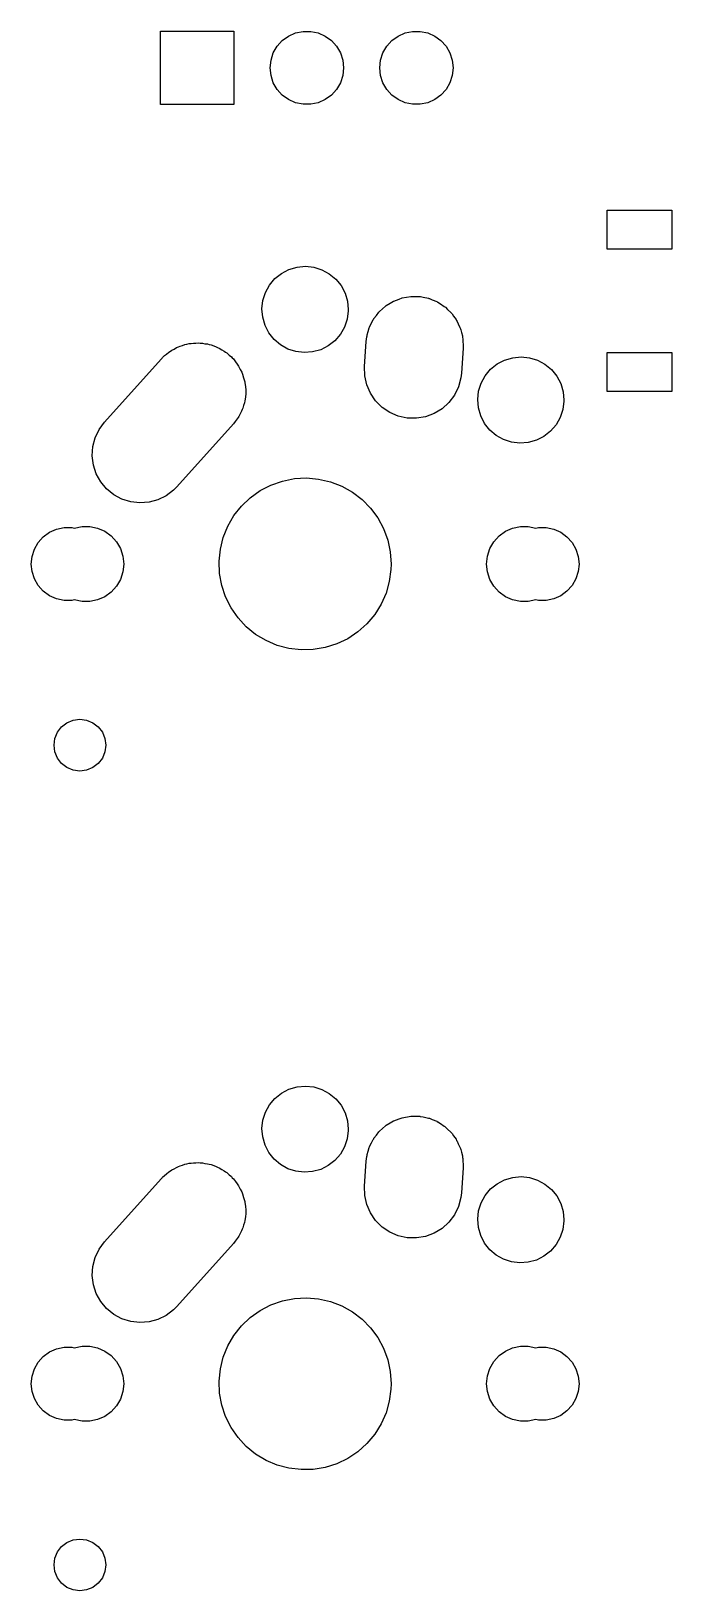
# Model space of a CAD drawing. Extents: x 124.3 to 210.2, y -114.7 to -26.3.
# Drawn here: x 172.15 to 187, y -64.3 to -28.15 of the extents above; entities that cross this region are included whole.
import ezdxf

# ---------------------------------------------------------------- set-up
doc = ezdxf.new("R2010")
doc.units = 0
doc.layers.add('BLACK', color=7, linetype='CONTINUOUS')

msp = doc.modelspace()

# ---------------------------------------------------------------- linework, layer by layer
at = {"layer": 'BLACK', "linetype": 'CONTINUOUS'}
for p, q in [((175.15, -29.85), (175.15, -28.15)), ((175.15, -28.15), (176.85, -28.15)), ((176.85, -28.15), (176.85, -29.85)), ((178.115, -28.2639), (178.277, -28.1916)), ((178.277, -28.1916), (178.451, -28.1547)), ((178.451, -28.1547), (178.629, -28.1547)), ((178.629, -28.1547), (178.803, -28.1916)), ((178.803, -28.1916), (178.965, -28.2639)), ((180.655, -28.2639), (180.817, -28.1916)), ((180.817, -28.1916), (180.991, -28.1547)), ((180.991, -28.1547), (181.169, -28.1547)), ((181.169, -28.1547), (181.343, -28.1916)), ((181.343, -28.1916), (181.505, -28.2639)), ((177.763, -28.6543), (177.852, -28.5004)), ((177.852, -28.5004), (177.971, -28.3683)), ((177.971, -28.3683), (178.115, -28.2639)), ((178.965, -28.2639), (179.109, -28.3683)), ((179.109, -28.3683), (179.228, -28.5004)), ((179.228, -28.5004), (179.317, -28.6543)), ((180.303, -28.6543), (180.392, -28.5004)), ((180.392, -28.5004), (180.511, -28.3683)), ((180.511, -28.3683), (180.655, -28.2639)), ((181.505, -28.2639), (181.649, -28.3683)), ((181.649, -28.3683), (181.768, -28.5004)), ((181.768, -28.5004), (181.857, -28.6543)), ((177.69, -29), (177.709, -28.8233)), ((177.709, -28.8233), (177.763, -28.6543)), ((179.317, -28.6543), (179.371, -28.8233)), ((179.371, -28.8233), (179.39, -29)), ((180.23, -29), (180.249, -28.8233)), ((180.249, -28.8233), (180.303, -28.6543)), ((181.857, -28.6543), (181.911, -28.8233)), ((181.911, -28.8233), (181.93, -29)), ((177.709, -29.1767), (177.69, -29)), ((177.763, -29.3457), (177.709, -29.1767)), ((179.371, -29.1767), (179.317, -29.3457)), ((179.39, -29), (179.371, -29.1767)), ((180.249, -29.1767), (180.23, -29)), ((180.303, -29.3457), (180.249, -29.1767)), ((181.911, -29.1767), (181.857, -29.3457)), ((181.93, -29), (181.911, -29.1767)), ((177.852, -29.4996), (177.763, -29.3457)), ((177.971, -29.6317), (177.852, -29.4996)), ((178.115, -29.7361), (177.971, -29.6317)), ((179.109, -29.6317), (178.965, -29.7361)), ((179.228, -29.4996), (179.109, -29.6317)), ((179.317, -29.3457), (179.228, -29.4996)), ((180.392, -29.4996), (180.303, -29.3457)), ((180.511, -29.6317), (180.392, -29.4996)), ((180.655, -29.7361), (180.511, -29.6317)), ((181.649, -29.6317), (181.505, -29.7361)), ((181.768, -29.4996), (181.649, -29.6317)), ((181.857, -29.3457), (181.768, -29.4996)), ((176.85, -29.85), (175.15, -29.85)), ((178.277, -29.8084), (178.115, -29.7361)), ((178.451, -29.8453), (178.277, -29.8084)), ((178.629, -29.8453), (178.451, -29.8453)), ((178.803, -29.8084), (178.629, -29.8453)), ((178.965, -29.7361), (178.803, -29.8084)), ((180.817, -29.8084), (180.655, -29.7361)), ((180.991, -29.8453), (180.817, -29.8084)), ((181.169, -29.8453), (180.991, -29.8453)), ((181.343, -29.8084), (181.169, -29.8453)), ((181.505, -29.7361), (181.343, -29.8084)), ((185.5, -33.2), (185.5, -32.3)), ((185.5, -32.3), (187, -32.3)), ((187, -32.3), (187, -33.2)), ((187, -33.2), (185.5, -33.2)), ((178.125, -33.6728), (178.313, -33.6177)), ((178.313, -33.6177), (178.507, -33.6)), ((178.507, -33.6), (178.701, -33.6204)), ((177.675, -34.035), (177.8, -33.8855)), ((177.8, -33.8855), (177.952, -33.7632)), ((177.952, -33.7632), (178.125, -33.6728)), ((178.701, -33.6204), (178.888, -33.6781)), ((178.888, -33.6781), (179.059, -33.771)), ((179.059, -33.771), (179.21, -33.8954)), ((179.21, -33.8954), (179.333, -34.0466)), ((177.522, -34.3921), (177.581, -34.2061)), ((177.581, -34.2061), (177.675, -34.035)), ((179.333, -34.0466), (179.425, -34.2189)), ((179.425, -34.2189), (179.481, -34.4058)), ((180.681, -34.3584), (180.746, -34.3338)), ((180.746, -34.3338), (180.748, -34.3335)), ((180.748, -34.3335), (180.749, -34.3333)), ((180.749, -34.3333), (180.952, -34.2985)), ((180.952, -34.2985), (180.954, -34.2985)), ((180.954, -34.2985), (180.957, -34.298)), ((180.957, -34.298), (181.02, -34.2994)), ((181.02, -34.2994), (181.158, -34.3012)), ((181.158, -34.3012), (181.164, -34.3025)), ((181.164, -34.3025), (181.171, -34.3027)), ((181.171, -34.3027), (181.24, -34.3176)), ((181.24, -34.3176), (181.36, -34.3413)), ((181.36, -34.3413), (181.37, -34.3456)), ((177.5, -34.586), (177.522, -34.3921)), ((177.516, -34.7805), (177.5, -34.586)), ((179.5, -34.6279), (179.475, -34.8215)), ((179.481, -34.4058), (179.5, -34.6)), ((179.5, -34.6), (179.5, -34.6279)), ((180.151, -34.7385), (180.206, -34.6643)), ((180.206, -34.6643), (180.217, -34.6543)), ((180.217, -34.6543), (180.224, -34.6456)), ((180.224, -34.6456), (180.295, -34.5836)), ((180.295, -34.5836), (180.364, -34.5203)), ((180.364, -34.5203), (180.373, -34.5148)), ((180.373, -34.5148), (180.379, -34.5099)), ((180.379, -34.5099), (180.468, -34.4566)), ((180.468, -34.4566), (180.546, -34.4088)), ((180.546, -34.4088), (180.552, -34.4066)), ((180.552, -34.4066), (180.556, -34.4046)), ((180.556, -34.4046), (180.681, -34.3584)), ((181.37, -34.3456), (181.38, -34.3476)), ((181.38, -34.3476), (181.446, -34.3758)), ((181.446, -34.3758), (181.551, -34.4176)), ((181.551, -34.4176), (181.564, -34.4262)), ((181.564, -34.4262), (181.576, -34.4313)), ((181.576, -34.4313), (181.635, -34.4707)), ((181.635, -34.4707), (181.725, -34.5275)), ((181.725, -34.5275), (181.74, -34.5415)), ((181.74, -34.5415), (181.754, -34.5506)), ((181.754, -34.5506), (181.802, -34.5989)), ((181.802, -34.5989), (181.876, -34.6672)), ((181.876, -34.6672), (181.891, -34.6875)), ((181.891, -34.6875), (181.905, -34.7014)), ((181.905, -34.7014), (181.942, -34.7559)), ((177.57, -34.9681), (177.516, -34.7805)), ((177.659, -35.1417), (177.57, -34.9681)), ((179.414, -35.0067), (179.317, -35.1764)), ((179.475, -34.8215), (179.414, -35.0067)), ((179.963, -35.1113), (179.985, -35.0278)), ((179.985, -35.0278), (179.995, -35.007)), ((179.995, -35.007), (180.001, -34.9895)), ((180.001, -34.9895), (180.039, -34.9164)), ((180.039, -34.9164), (180.078, -34.8355)), ((180.078, -34.8355), (180.09, -34.8202)), ((180.09, -34.8202), (180.096, -34.8073)), ((180.096, -34.8073), (180.151, -34.7385)), ((181.942, -34.7559), (181.999, -34.8322)), ((181.999, -34.8322), (182.012, -34.8589)), ((182.012, -34.8589), (182.025, -34.878)), ((182.025, -34.878), (182.051, -34.9362)), ((182.051, -34.9362), (182.09, -35.0168)), ((182.09, -35.0168), (182.1, -35.0499)), ((182.1, -35.0499), (182.11, -35.0742)), ((175.654, -35.4334), (175.709, -35.4133)), ((175.709, -35.4133), (175.761, -35.4044)), ((175.761, -35.4044), (175.809, -35.3914)), ((175.809, -35.3914), (175.859, -35.3876)), ((175.859, -35.3876), (175.912, -35.3785)), ((175.912, -35.3785), (175.969, -35.3792)), ((175.969, -35.3792), (176.022, -35.3752)), ((176.022, -35.3752), (176.068, -35.3805)), ((176.068, -35.3805), (176.118, -35.3812)), ((176.118, -35.3812), (176.178, -35.3931)), ((176.178, -35.3931), (176.234, -35.3996)), ((176.234, -35.3996), (176.275, -35.4124)), ((176.275, -35.4124), (176.32, -35.4213)), ((176.32, -35.4213), (176.381, -35.4457)), ((177.781, -35.2947), (177.659, -35.1417)), ((177.929, -35.4211), (177.781, -35.2947)), ((178.1, -35.5164), (177.929, -35.4211)), ((179.19, -35.3242), (179.036, -35.4443)), ((179.317, -35.1764), (179.19, -35.3242)), ((179.878, -35.9235), (179.917, -35.3435)), ((179.917, -35.3435), (179.93, -35.2343)), ((179.93, -35.2343), (179.937, -35.208)), ((179.937, -35.208), (179.94, -35.1861)), ((179.94, -35.1861), (179.963, -35.1113)), ((182.11, -35.0742), (182.123, -35.1335)), ((182.123, -35.1335), (182.146, -35.215)), ((182.146, -35.215), (182.15, -35.2537)), ((182.15, -35.2537), (182.156, -35.2829)), ((182.156, -35.2829), (182.158, -35.3408)), ((182.158, -35.3408), (182.165, -35.42)), ((182.165, -35.42), (182.163, -35.4789)), ((173.853, -37.2087), (175.163, -35.7487)), ((175.163, -35.7487), (175.178, -35.7332)), ((175.178, -35.7332), (175.184, -35.7256)), ((175.184, -35.7256), (175.195, -35.7155)), ((175.195, -35.7155), (175.24, -35.6706)), ((175.24, -35.6706), (175.289, -35.6338)), ((175.289, -35.6338), (175.339, -35.5899)), ((175.339, -35.5899), (175.377, -35.5671)), ((175.377, -35.5671), (175.411, -35.5418)), ((175.411, -35.5418), (175.462, -35.5165)), ((175.462, -35.5165), (175.516, -35.4846)), ((175.516, -35.4846), (175.561, -35.4678)), ((175.561, -35.4678), (175.602, -35.4476)), ((175.602, -35.4476), (175.654, -35.4334)), ((176.381, -35.4457), (176.438, -35.4637)), ((176.438, -35.4637), (176.472, -35.4822)), ((176.472, -35.4822), (176.511, -35.4976)), ((176.511, -35.4976), (176.57, -35.535)), ((176.57, -35.535), (176.626, -35.5651)), ((176.626, -35.5651), (176.653, -35.5875)), ((176.653, -35.5875), (176.685, -35.6075)), ((176.685, -35.6075), (176.74, -35.6582)), ((176.74, -35.6582), (176.791, -35.7003)), ((176.791, -35.7003), (176.812, -35.7246)), ((176.812, -35.7246), (176.836, -35.7472)), ((176.836, -35.7472), (176.884, -35.8109)), ((178.285, -35.5767), (178.1, -35.5164)), ((178.479, -35.5998), (178.285, -35.5767)), ((178.674, -35.5848), (178.479, -35.5998)), ((178.862, -35.5323), (178.674, -35.5848)), ((179.036, -35.4443), (178.862, -35.5323)), ((182.162, -35.4965), (182.122, -36.0765)), ((182.163, -35.4789), (182.162, -35.4905)), ((182.162, -35.4905), (182.162, -35.4965)), ((182.952, -35.8632), (183.125, -35.7728)), ((183.125, -35.7728), (183.313, -35.7177)), ((183.313, -35.7177), (183.507, -35.7)), ((183.507, -35.7), (183.701, -35.7204)), ((183.701, -35.7204), (183.888, -35.7781)), ((183.888, -35.7781), (184.059, -35.871)), ((185.5, -36.5), (185.5, -35.6)), ((185.5, -35.6), (187, -35.6)), ((187, -35.6), (187, -36.5)), ((176.884, -35.8109), (176.928, -35.8644)), ((176.928, -35.8644), (176.942, -35.8887)), ((176.942, -35.8887), (176.959, -35.9122)), ((176.959, -35.9122), (176.997, -35.9879)), ((176.997, -35.9879), (177.032, -36.0514)), ((177.032, -36.0514), (177.039, -36.0742)), ((177.039, -36.0742), (177.05, -36.0968)), ((177.05, -36.0968), (177.075, -36.1832)), ((179.883, -36.1371), (179.878, -35.9235)), ((179.929, -36.3458), (179.883, -36.1371)), ((182.122, -36.0765), (182.11, -36.1857)), ((182.581, -36.3061), (182.675, -36.135)), ((182.675, -36.135), (182.8, -35.9855)), ((182.8, -35.9855), (182.952, -35.8632)), ((184.059, -35.871), (184.21, -35.9954)), ((184.21, -35.9954), (184.333, -36.1466)), ((184.333, -36.1466), (184.425, -36.3189)), ((177.075, -36.1832), (177.098, -36.2546)), ((177.098, -36.2546), (177.1, -36.2746)), ((177.1, -36.2746), (177.106, -36.295)), ((177.106, -36.295), (177.115, -36.3903)), ((177.115, -36.3903), (177.124, -36.4666)), ((177.124, -36.4666), (177.123, -36.4829)), ((177.123, -36.4829), (177.125, -36.5)), ((177.125, -36.5), (177.123, -36.5589)), ((180.014, -36.542), (179.929, -36.3458)), ((182.054, -36.3921), (181.961, -36.5845)), ((182.11, -36.1857), (182.054, -36.3921)), ((182.5, -36.686), (182.522, -36.4921)), ((182.522, -36.4921), (182.581, -36.3061)), ((184.425, -36.3189), (184.481, -36.5058)), ((184.481, -36.5058), (184.5, -36.7)), ((187, -36.5), (185.5, -36.5)), ((177.072, -36.8271), (177.056, -36.8866)), ((177.094, -36.7626), (177.072, -36.8271)), ((177.1, -36.7194), (177.094, -36.7626)), ((177.111, -36.6799), (177.1, -36.7194)), ((177.114, -36.6219), (177.111, -36.6799)), ((177.123, -36.5589), (177.114, -36.6219)), ((180.134, -36.7186), (180.014, -36.542)), ((180.286, -36.8693), (180.134, -36.7186)), ((180.463, -36.9887), (180.286, -36.8693)), ((181.833, -36.7557), (181.675, -36.8996)), ((181.961, -36.5845), (181.833, -36.7557)), ((182.516, -36.8805), (182.5, -36.686)), ((184.5, -36.7279), (184.475, -36.9215)), ((184.5, -36.7), (184.5, -36.7279)), ((173.726, -37.3806), (173.853, -37.2087)), ((176.878, -37.1966), (176.837, -37.2513)), ((176.927, -37.1372), (176.878, -37.1966)), ((176.944, -37.1063), (176.927, -37.1372)), ((176.964, -37.0794), (176.944, -37.1063)), ((176.992, -37.0209), (176.964, -37.0794)), ((177.028, -36.9576), (176.992, -37.0209)), ((177.04, -36.9201), (177.028, -36.9576)), ((177.056, -36.8866), (177.04, -36.9201)), ((180.66, -37.0723), (180.463, -36.9887)), ((180.869, -37.1173), (180.66, -37.0723)), ((181.082, -37.122), (180.869, -37.1173)), ((181.293, -37.0862), (181.082, -37.122)), ((181.493, -37.0111), (181.293, -37.0862)), ((181.675, -36.8996), (181.493, -37.0111)), ((182.57, -37.0681), (182.516, -36.8805)), ((182.659, -37.2417), (182.57, -37.0681)), ((184.414, -37.1067), (184.317, -37.2764)), ((184.475, -36.9215), (184.414, -37.1067)), ((173.579, -37.7801), (173.634, -37.5734)), ((173.634, -37.5734), (173.726, -37.3806)), ((176.837, -37.2513), (175.527, -38.7113)), ((182.781, -37.3947), (182.659, -37.2417)), ((182.929, -37.5211), (182.781, -37.3947)), ((183.1, -37.6164), (182.929, -37.5211)), ((184.036, -37.5443), (183.862, -37.6323)), ((184.19, -37.4242), (184.036, -37.5443)), ((184.317, -37.2764), (184.19, -37.4242)), ((173.565, -37.9934), (173.579, -37.7801)), ((183.285, -37.6767), (183.1, -37.6164)), ((183.479, -37.6998), (183.285, -37.6767)), ((183.674, -37.6848), (183.479, -37.6998)), ((183.862, -37.6323), (183.674, -37.6848)), ((173.592, -38.2054), (173.565, -37.9934)), ((173.658, -38.4086), (173.592, -38.2054)), ((173.762, -38.5956), (173.658, -38.4086)), ((173.899, -38.7597), (173.762, -38.5956)), ((177.458, -38.7999), (177.708, -38.6701)), ((177.708, -38.6701), (177.974, -38.5768)), ((177.974, -38.5768), (178.25, -38.5218)), ((178.25, -38.5218), (178.531, -38.5063)), ((178.531, -38.5063), (178.812, -38.5306)), ((178.812, -38.5306), (179.086, -38.5942)), ((179.086, -38.5942), (179.349, -38.6959)), ((174.064, -38.8949), (173.899, -38.7597)), ((174.252, -38.9963), (174.064, -38.8949)), ((174.456, -39.0604), (174.252, -38.9963)), ((175.088, -39.0124), (174.881, -39.0686)), ((175.279, -38.9182), (175.088, -39.0124)), ((175.45, -38.7894), (175.279, -38.9182)), ((175.527, -38.7113), (175.45, -38.7894)), ((177.025, -39.1581), (177.229, -38.9637)), ((177.229, -38.9637), (177.458, -38.7999)), ((179.349, -38.6959), (179.595, -38.8335)), ((179.595, -38.8335), (179.819, -39.0044)), ((179.819, -39.0044), (180.016, -39.2051)), ((174.668, -39.0848), (174.456, -39.0604)), ((174.881, -39.0686), (174.668, -39.0848)), ((176.709, -39.6228), (176.851, -39.3793)), ((176.851, -39.3793), (177.025, -39.1581)), ((180.016, -39.2051), (180.184, -39.4316)), ((172.431, -39.8683), (172.575, -39.7639)), ((172.575, -39.7639), (172.737, -39.6916)), ((172.737, -39.6916), (172.911, -39.6547)), ((172.911, -39.6547), (173.089, -39.6547)), ((173.089, -39.6547), (173.15, -39.6677)), ((173.15, -39.6677), (173.329, -39.6298)), ((173.329, -39.6298), (173.511, -39.6298)), ((173.511, -39.6298), (173.69, -39.6678)), ((173.69, -39.6678), (173.857, -39.7422)), ((173.857, -39.7422), (174.005, -39.8497)), ((176.604, -39.8839), (176.709, -39.6228)), ((180.184, -39.4316), (180.317, -39.6795)), ((180.317, -39.6795), (180.415, -39.9437)), ((182.995, -39.8497), (183.142, -39.7422)), ((183.142, -39.7422), (183.31, -39.6678)), ((183.31, -39.6678), (183.489, -39.6298)), ((183.489, -39.6298), (183.671, -39.6298)), ((183.671, -39.6298), (183.85, -39.6677)), ((183.85, -39.6677), (183.911, -39.6547)), ((183.911, -39.6547), (184.089, -39.6547)), ((184.089, -39.6547), (184.263, -39.6916)), ((184.263, -39.6916), (184.425, -39.7639)), ((184.425, -39.7639), (184.569, -39.8683)), ((172.223, -40.1543), (172.312, -40.0004)), ((172.312, -40.0004), (172.431, -39.8683)), ((174.005, -39.8497), (174.128, -39.9857)), ((174.128, -39.9857), (174.219, -40.1441)), ((176.536, -40.1572), (176.604, -39.8839)), ((180.415, -39.9437), (180.474, -40.2191)), ((182.781, -40.1441), (182.872, -39.9857)), ((182.872, -39.9857), (182.995, -39.8497)), ((184.569, -39.8683), (184.688, -40.0004)), ((184.688, -40.0004), (184.777, -40.1543)), ((172.15, -40.5), (172.169, -40.3233)), ((172.169, -40.3233), (172.223, -40.1543)), ((174.219, -40.1441), (174.276, -40.3181)), ((174.276, -40.3181), (174.295, -40.5)), ((176.507, -40.4374), (176.536, -40.1572)), ((176.518, -40.7188), (176.507, -40.4374)), ((180.474, -40.2191), (180.494, -40.5)), ((182.705, -40.5), (182.724, -40.3181)), ((182.724, -40.3181), (182.781, -40.1441)), ((184.777, -40.1543), (184.831, -40.3233)), ((184.831, -40.3233), (184.85, -40.5)), ((172.169, -40.6767), (172.15, -40.5)), ((172.223, -40.8457), (172.169, -40.6767)), ((172.312, -40.9996), (172.223, -40.8457)), ((174.276, -40.6819), (174.219, -40.8559)), ((174.295, -40.5), (174.276, -40.6819)), ((176.569, -40.9959), (176.518, -40.7188)), ((180.49, -40.6252), (180.452, -40.9043)), ((180.494, -40.5), (180.49, -40.6252)), ((182.724, -40.6819), (182.705, -40.5)), ((182.781, -40.8559), (182.724, -40.6819)), ((184.777, -40.8457), (184.688, -40.9996)), ((184.831, -40.6767), (184.777, -40.8457)), ((184.85, -40.5), (184.831, -40.6767)), ((172.431, -41.1317), (172.312, -40.9996)), ((172.575, -41.2361), (172.431, -41.1317)), ((174.005, -41.1503), (173.857, -41.2578)), ((174.128, -41.0143), (174.005, -41.1503)), ((174.219, -40.8559), (174.128, -41.0143)), ((176.658, -41.263), (176.569, -40.9959)), ((180.376, -41.1754), (180.262, -41.433)), ((180.452, -40.9043), (180.376, -41.1754)), ((182.872, -41.0143), (182.781, -40.8559)), ((182.995, -41.1503), (182.872, -41.0143)), ((183.142, -41.2578), (182.995, -41.1503)), ((184.569, -41.1317), (184.425, -41.2361)), ((184.688, -40.9996), (184.569, -41.1317)), ((172.737, -41.3084), (172.575, -41.2361)), ((172.911, -41.3453), (172.737, -41.3084)), ((173.089, -41.3453), (172.911, -41.3453)), ((173.15, -41.3323), (173.089, -41.3453)), ((173.329, -41.3702), (173.15, -41.3323)), ((173.511, -41.3702), (173.329, -41.3702)), ((173.69, -41.3322), (173.511, -41.3702)), ((173.857, -41.2578), (173.69, -41.3322)), ((176.784, -41.515), (176.658, -41.263)), ((176.944, -41.7467), (176.784, -41.515)), ((180.262, -41.433), (180.113, -41.672)), ((183.31, -41.3322), (183.142, -41.2578)), ((183.489, -41.3702), (183.31, -41.3322)), ((183.671, -41.3702), (183.489, -41.3702)), ((183.85, -41.3323), (183.671, -41.3702)), ((183.911, -41.3453), (183.85, -41.3323)), ((184.089, -41.3453), (183.911, -41.3453)), ((184.263, -41.3084), (184.089, -41.3453)), ((184.425, -41.2361), (184.263, -41.3084)), ((177.135, -41.9535), (176.944, -41.7467)), ((179.932, -41.8876), (179.722, -42.0755)), ((180.113, -41.672), (179.932, -41.8876)), ((177.353, -42.1313), (177.135, -41.9535)), ((177.595, -42.2766), (177.353, -42.1313)), ((177.854, -42.3864), (177.595, -42.2766)), ((179.488, -42.232), (179.234, -42.3539)), ((179.722, -42.0755), (179.488, -42.232)), ((178.126, -42.4586), (177.854, -42.3864)), ((178.406, -42.4917), (178.126, -42.4586)), ((178.688, -42.4851), (178.406, -42.4917)), ((178.965, -42.4388), (178.688, -42.4851)), ((179.234, -42.3539), (178.965, -42.4388)), ((173.125, -44.1204), (173.28, -44.1)), ((173.28, -44.1), (173.435, -44.1204)), ((172.7, -44.5447), (172.76, -44.4)), ((172.76, -44.4), (172.856, -44.2757)), ((172.856, -44.2757), (172.98, -44.1804)), ((172.98, -44.1804), (173.125, -44.1204)), ((173.435, -44.1204), (173.58, -44.1804)), ((173.58, -44.1804), (173.704, -44.2757)), ((173.704, -44.2757), (173.8, -44.4)), ((173.8, -44.4), (173.86, -44.5447)), ((172.68, -44.7), (172.7, -44.5447)), ((172.7, -44.8553), (172.68, -44.7)), ((173.86, -44.5447), (173.88, -44.7)), ((173.88, -44.7), (173.86, -44.8553)), ((172.76, -45), (172.7, -44.8553)), ((172.856, -45.1243), (172.76, -45)), ((172.98, -45.2196), (172.856, -45.1243)), ((173.704, -45.1243), (173.58, -45.2196)), ((173.8, -45), (173.704, -45.1243)), ((173.86, -44.8553), (173.8, -45)), ((173.125, -45.2796), (172.98, -45.2196)), ((173.28, -45.3), (173.125, -45.2796)), ((173.435, -45.2796), (173.28, -45.3)), ((173.58, -45.2196), (173.435, -45.2796)), ((177.8, -52.8855), (177.952, -52.7632)), ((177.952, -52.7632), (178.125, -52.6728)), ((178.125, -52.6728), (178.313, -52.6177)), ((178.313, -52.6177), (178.507, -52.6)), ((178.507, -52.6), (178.701, -52.6204)), ((178.701, -52.6204), (178.888, -52.6781)), ((178.888, -52.6781), (179.059, -52.771)), ((179.059, -52.771), (179.21, -52.8954)), ((177.581, -53.2061), (177.675, -53.035)), ((177.675, -53.035), (177.8, -52.8855)), ((179.21, -52.8954), (179.333, -53.0466)), ((179.333, -53.0466), (179.425, -53.2189)), ((177.5, -53.586), (177.522, -53.3921)), ((177.522, -53.3921), (177.581, -53.2061)), ((179.425, -53.2189), (179.481, -53.4058)), ((179.481, -53.4058), (179.5, -53.6)), ((180.379, -53.5099), (180.468, -53.4566)), ((180.468, -53.4566), (180.546, -53.4088)), ((180.546, -53.4088), (180.552, -53.4066)), ((180.552, -53.4066), (180.556, -53.4046)), ((180.556, -53.4046), (180.681, -53.3584)), ((180.681, -53.3584), (180.746, -53.3338)), ((180.746, -53.3338), (180.748, -53.3335)), ((180.748, -53.3335), (180.749, -53.3333)), ((180.749, -53.3333), (180.952, -53.2985)), ((180.952, -53.2985), (180.954, -53.2985)), ((180.954, -53.2985), (180.957, -53.298)), ((180.957, -53.298), (181.02, -53.2994)), ((181.02, -53.2994), (181.158, -53.3012)), ((181.158, -53.3012), (181.164, -53.3025)), ((181.164, -53.3025), (181.171, -53.3027)), ((181.171, -53.3027), (181.24, -53.3176)), ((181.24, -53.3176), (181.36, -53.3413)), ((181.36, -53.3413), (181.37, -53.3456)), ((181.37, -53.3456), (181.38, -53.3476)), ((181.38, -53.3476), (181.446, -53.3758)), ((181.446, -53.3758), (181.551, -53.4176)), ((181.551, -53.4176), (181.564, -53.4262)), ((181.564, -53.4262), (181.576, -53.4313)), ((181.576, -53.4313), (181.635, -53.4707)), ((181.635, -53.4707), (181.725, -53.5275)), ((177.516, -53.7805), (177.5, -53.586)), ((177.57, -53.9681), (177.516, -53.7805)), ((179.475, -53.8215), (179.414, -54.0067)), ((179.5, -53.6279), (179.475, -53.8215)), ((179.5, -53.6), (179.5, -53.6279)), ((180.039, -53.9164), (180.078, -53.8355)), ((180.078, -53.8355), (180.09, -53.8202)), ((180.09, -53.8202), (180.096, -53.8073)), ((180.096, -53.8073), (180.151, -53.7385)), ((180.151, -53.7385), (180.206, -53.6643)), ((180.206, -53.6643), (180.217, -53.6543)), ((180.217, -53.6543), (180.224, -53.6456)), ((180.224, -53.6456), (180.295, -53.5836)), ((180.295, -53.5836), (180.364, -53.5203)), ((180.364, -53.5203), (180.373, -53.5148)), ((180.373, -53.5148), (180.379, -53.5099)), ((181.725, -53.5275), (181.74, -53.5415)), ((181.74, -53.5415), (181.754, -53.5506)), ((181.754, -53.5506), (181.802, -53.5989)), ((181.802, -53.5989), (181.876, -53.6672)), ((181.876, -53.6672), (181.891, -53.6875)), ((181.891, -53.6875), (181.905, -53.7014)), ((181.905, -53.7014), (181.942, -53.7559)), ((181.942, -53.7559), (181.999, -53.8322)), ((181.999, -53.8322), (182.012, -53.8589)), ((182.012, -53.8589), (182.025, -53.878)), ((177.659, -54.1417), (177.57, -53.9681)), ((177.781, -54.2947), (177.659, -54.1417)), ((179.317, -54.1764), (179.19, -54.3242)), ((179.414, -54.0067), (179.317, -54.1764)), ((179.93, -54.2343), (179.937, -54.208)), ((179.937, -54.208), (179.94, -54.1861)), ((179.94, -54.1861), (179.963, -54.1113)), ((179.963, -54.1113), (179.985, -54.0278)), ((179.985, -54.0278), (179.995, -54.007)), ((179.995, -54.007), (180.001, -53.9895)), ((180.001, -53.9895), (180.039, -53.9164)), ((182.025, -53.878), (182.051, -53.9362)), ((182.051, -53.9362), (182.09, -54.0168)), ((182.09, -54.0168), (182.1, -54.0499)), ((182.1, -54.0499), (182.11, -54.0742)), ((182.11, -54.0742), (182.123, -54.1335)), ((182.123, -54.1335), (182.146, -54.215)), ((182.146, -54.215), (182.15, -54.2537)), ((175.339, -54.5899), (175.377, -54.5671)), ((175.377, -54.5671), (175.411, -54.5418)), ((175.411, -54.5418), (175.462, -54.5165)), ((175.462, -54.5165), (175.516, -54.4846)), ((175.516, -54.4846), (175.561, -54.4678)), ((175.561, -54.4678), (175.602, -54.4476)), ((175.602, -54.4476), (175.654, -54.4334)), ((175.654, -54.4334), (175.709, -54.4133)), ((175.709, -54.4133), (175.761, -54.4044)), ((175.761, -54.4044), (175.809, -54.3914)), ((175.809, -54.3914), (175.859, -54.3876)), ((175.859, -54.3876), (175.912, -54.3785)), ((175.912, -54.3785), (175.969, -54.3792)), ((175.969, -54.3792), (176.022, -54.3752)), ((176.022, -54.3752), (176.068, -54.3805)), ((176.068, -54.3805), (176.118, -54.3812)), ((176.118, -54.3812), (176.178, -54.3931)), ((176.178, -54.3931), (176.234, -54.3996)), ((176.234, -54.3996), (176.275, -54.4124)), ((176.275, -54.4124), (176.32, -54.4213)), ((176.32, -54.4213), (176.381, -54.4457)), ((176.381, -54.4457), (176.438, -54.4637)), ((176.438, -54.4637), (176.472, -54.4822)), ((176.472, -54.4822), (176.511, -54.4976)), ((176.511, -54.4976), (176.57, -54.535)), ((176.57, -54.535), (176.626, -54.5651)), ((176.626, -54.5651), (176.653, -54.5875)), ((177.929, -54.4211), (177.781, -54.2947)), ((178.1, -54.5164), (177.929, -54.4211)), ((178.285, -54.5767), (178.1, -54.5164)), ((178.479, -54.5998), (178.285, -54.5767)), ((178.674, -54.5848), (178.479, -54.5998)), ((178.862, -54.5323), (178.674, -54.5848)), ((179.036, -54.4443), (178.862, -54.5323)), ((179.19, -54.3242), (179.036, -54.4443)), ((179.878, -54.9235), (179.917, -54.3435)), ((179.917, -54.3435), (179.93, -54.2343)), ((182.162, -54.4965), (182.122, -55.0765)), ((182.15, -54.2537), (182.156, -54.2829)), ((182.156, -54.2829), (182.158, -54.3408)), ((182.158, -54.3408), (182.165, -54.42)), ((182.163, -54.4789), (182.162, -54.4905)), ((182.162, -54.4905), (182.162, -54.4965)), ((182.165, -54.42), (182.163, -54.4789)), ((173.853, -56.2087), (175.163, -54.7487)), ((175.163, -54.7487), (175.178, -54.7332)), ((175.178, -54.7332), (175.184, -54.7256)), ((175.184, -54.7256), (175.195, -54.7155)), ((175.195, -54.7155), (175.24, -54.6706)), ((175.24, -54.6706), (175.289, -54.6338)), ((175.289, -54.6338), (175.339, -54.5899)), ((176.653, -54.5875), (176.685, -54.6075)), ((176.685, -54.6075), (176.74, -54.6582)), ((176.74, -54.6582), (176.791, -54.7003)), ((176.791, -54.7003), (176.812, -54.7246)), ((176.812, -54.7246), (176.836, -54.7472)), ((176.836, -54.7472), (176.884, -54.8109)), ((176.884, -54.8109), (176.928, -54.8644)), ((176.928, -54.8644), (176.942, -54.8887)), ((176.942, -54.8887), (176.959, -54.9122)), ((176.959, -54.9122), (176.997, -54.9879)), ((179.883, -55.1371), (179.878, -54.9235)), ((182.8, -54.9855), (182.952, -54.8632)), ((182.952, -54.8632), (183.125, -54.7728)), ((183.125, -54.7728), (183.313, -54.7177)), ((183.313, -54.7177), (183.507, -54.7)), ((183.507, -54.7), (183.701, -54.7204)), ((183.701, -54.7204), (183.888, -54.7781)), ((183.888, -54.7781), (184.059, -54.871)), ((184.059, -54.871), (184.21, -54.9954)), ((176.997, -54.9879), (177.032, -55.0514)), ((177.032, -55.0514), (177.039, -55.0742)), ((177.039, -55.0742), (177.05, -55.0968)), ((177.05, -55.0968), (177.075, -55.1832)), ((177.075, -55.1832), (177.098, -55.2546)), ((177.098, -55.2546), (177.1, -55.2746)), ((177.1, -55.2746), (177.106, -55.295)), ((177.106, -55.295), (177.115, -55.3903)), ((179.929, -55.3458), (179.883, -55.1371)), ((182.11, -55.1857), (182.054, -55.3921)), ((182.122, -55.0765), (182.11, -55.1857)), ((182.522, -55.4921), (182.581, -55.3061)), ((182.581, -55.3061), (182.675, -55.135)), ((182.675, -55.135), (182.8, -54.9855)), ((184.21, -54.9954), (184.333, -55.1466)), ((184.333, -55.1466), (184.425, -55.3189)), ((177.114, -55.6219), (177.111, -55.6799)), ((177.123, -55.5589), (177.114, -55.6219)), ((177.115, -55.3903), (177.124, -55.4666)), ((177.124, -55.4666), (177.123, -55.4829)), ((177.123, -55.4829), (177.125, -55.5)), ((177.125, -55.5), (177.123, -55.5589)), ((180.014, -55.542), (179.929, -55.3458)), ((180.134, -55.7186), (180.014, -55.542)), ((181.961, -55.5845), (181.833, -55.7557)), ((182.054, -55.3921), (181.961, -55.5845)), ((182.5, -55.686), (182.522, -55.4921)), ((184.425, -55.3189), (184.481, -55.5058)), ((184.481, -55.5058), (184.5, -55.7)), ((176.992, -56.0209), (176.964, -56.0794)), ((177.028, -55.9576), (176.992, -56.0209)), ((177.04, -55.9201), (177.028, -55.9576)), ((177.056, -55.8866), (177.04, -55.9201)), ((177.072, -55.8271), (177.056, -55.8866)), ((177.094, -55.7626), (177.072, -55.8271)), ((177.1, -55.7194), (177.094, -55.7626)), ((177.111, -55.6799), (177.1, -55.7194)), ((180.286, -55.8693), (180.134, -55.7186)), ((180.463, -55.9887), (180.286, -55.8693)), ((180.66, -56.0723), (180.463, -55.9887)), ((181.493, -56.0111), (181.293, -56.0862)), ((181.675, -55.8996), (181.493, -56.0111)), ((181.833, -55.7557), (181.675, -55.8996)), ((182.516, -55.8805), (182.5, -55.686)), ((182.57, -56.0681), (182.516, -55.8805)), ((184.475, -55.9215), (184.414, -56.1067)), ((184.5, -55.7279), (184.475, -55.9215)), ((184.5, -55.7), (184.5, -55.7279)), ((173.634, -56.5734), (173.726, -56.3806)), ((173.726, -56.3806), (173.853, -56.2087)), ((176.837, -56.2513), (175.527, -57.7113)), ((176.878, -56.1966), (176.837, -56.2513)), ((176.927, -56.1372), (176.878, -56.1966)), ((176.944, -56.1063), (176.927, -56.1372)), ((176.964, -56.0794), (176.944, -56.1063)), ((180.869, -56.1173), (180.66, -56.0723)), ((181.082, -56.122), (180.869, -56.1173)), ((181.293, -56.0862), (181.082, -56.122)), ((182.659, -56.2417), (182.57, -56.0681)), ((182.781, -56.3947), (182.659, -56.2417)), ((184.317, -56.2764), (184.19, -56.4242)), ((184.414, -56.1067), (184.317, -56.2764)), ((173.579, -56.7801), (173.634, -56.5734)), ((182.929, -56.5211), (182.781, -56.3947)), ((183.1, -56.6164), (182.929, -56.5211)), ((183.285, -56.6767), (183.1, -56.6164)), ((183.479, -56.6998), (183.285, -56.6767)), ((183.674, -56.6848), (183.479, -56.6998)), ((183.862, -56.6323), (183.674, -56.6848)), ((184.036, -56.5443), (183.862, -56.6323)), ((184.19, -56.4242), (184.036, -56.5443)), ((173.565, -56.9934), (173.579, -56.7801)), ((173.592, -57.2054), (173.565, -56.9934)), ((173.658, -57.4086), (173.592, -57.2054)), ((173.762, -57.5956), (173.658, -57.4086)), ((173.899, -57.7597), (173.762, -57.5956)), ((174.064, -57.8949), (173.899, -57.7597)), ((175.45, -57.7894), (175.279, -57.9182)), ((175.527, -57.7113), (175.45, -57.7894)), ((177.229, -57.9637), (177.458, -57.7999)), ((177.458, -57.7999), (177.708, -57.6701)), ((177.708, -57.6701), (177.974, -57.5768)), ((177.974, -57.5768), (178.25, -57.5218)), ((178.25, -57.5218), (178.531, -57.5063)), ((178.531, -57.5063), (178.812, -57.5306)), ((178.812, -57.5306), (179.086, -57.5942)), ((179.086, -57.5942), (179.349, -57.6959)), ((179.349, -57.6959), (179.595, -57.8335)), ((179.595, -57.8335), (179.819, -58.0044)), ((174.252, -57.9963), (174.064, -57.8949)), ((174.456, -58.0604), (174.252, -57.9963)), ((174.668, -58.0848), (174.456, -58.0604)), ((174.881, -58.0686), (174.668, -58.0848)), ((175.088, -58.0124), (174.881, -58.0686)), ((175.279, -57.9182), (175.088, -58.0124)), ((176.851, -58.3793), (177.025, -58.1581)), ((177.025, -58.1581), (177.229, -57.9637)), ((179.819, -58.0044), (180.016, -58.2051)), ((176.709, -58.6228), (176.851, -58.3793)), ((180.016, -58.2051), (180.184, -58.4316)), ((180.184, -58.4316), (180.317, -58.6795)), ((172.312, -59.0004), (172.431, -58.8683)), ((172.431, -58.8683), (172.575, -58.7639)), ((172.575, -58.7639), (172.737, -58.6916)), ((172.737, -58.6916), (172.911, -58.6547)), ((172.911, -58.6547), (173.089, -58.6547)), ((173.089, -58.6547), (173.15, -58.6677)), ((173.15, -58.6677), (173.329, -58.6298)), ((173.329, -58.6298), (173.511, -58.6298)), ((173.511, -58.6298), (173.69, -58.6678)), ((173.69, -58.6678), (173.857, -58.7422)), ((173.857, -58.7422), (174.005, -58.8497)), ((174.005, -58.8497), (174.128, -58.9857)), ((176.536, -59.1572), (176.604, -58.8839)), ((176.604, -58.8839), (176.709, -58.6228)), ((180.317, -58.6795), (180.415, -58.9437)), ((182.872, -58.9857), (182.995, -58.8497)), ((182.995, -58.8497), (183.142, -58.7422)), ((183.142, -58.7422), (183.31, -58.6678)), ((183.31, -58.6678), (183.489, -58.6298)), ((183.489, -58.6298), (183.671, -58.6298)), ((183.671, -58.6298), (183.85, -58.6677)), ((183.85, -58.6677), (183.911, -58.6547)), ((183.911, -58.6547), (184.089, -58.6547)), ((184.089, -58.6547), (184.263, -58.6916)), ((184.263, -58.6916), (184.425, -58.7639)), ((184.425, -58.7639), (184.569, -58.8683)), ((184.569, -58.8683), (184.688, -59.0004)), ((172.169, -59.3233), (172.223, -59.1543)), ((172.223, -59.1543), (172.312, -59.0004)), ((174.128, -58.9857), (174.219, -59.1441)), ((174.219, -59.1441), (174.276, -59.3181)), ((176.507, -59.4374), (176.536, -59.1572)), ((180.415, -58.9437), (180.474, -59.2191)), ((180.474, -59.2191), (180.494, -59.5)), ((182.724, -59.3181), (182.781, -59.1441)), ((182.781, -59.1441), (182.872, -58.9857)), ((184.688, -59.0004), (184.777, -59.1543)), ((184.777, -59.1543), (184.831, -59.3233)), ((172.15, -59.5), (172.169, -59.3233)), ((172.169, -59.6767), (172.15, -59.5)), ((174.276, -59.3181), (174.295, -59.5)), ((174.295, -59.5), (174.276, -59.6819)), ((176.518, -59.7188), (176.507, -59.4374)), ((180.49, -59.6252), (180.452, -59.9043)), ((180.494, -59.5), (180.49, -59.6252)), ((182.705, -59.5), (182.724, -59.3181)), ((182.724, -59.6819), (182.705, -59.5)), ((184.831, -59.3233), (184.85, -59.5)), ((184.85, -59.5), (184.831, -59.6767)), ((172.223, -59.8457), (172.169, -59.6767)), ((172.312, -59.9996), (172.223, -59.8457)), ((172.431, -60.1317), (172.312, -59.9996)), ((174.219, -59.8559), (174.128, -60.0143)), ((174.276, -59.6819), (174.219, -59.8559)), ((176.569, -59.9959), (176.518, -59.7188)), ((176.658, -60.263), (176.569, -59.9959)), ((180.452, -59.9043), (180.376, -60.1754)), ((182.781, -59.8559), (182.724, -59.6819)), ((182.872, -60.0143), (182.781, -59.8559)), ((184.688, -59.9996), (184.569, -60.1317)), ((184.777, -59.8457), (184.688, -59.9996)), ((184.831, -59.6767), (184.777, -59.8457)), ((172.575, -60.2361), (172.431, -60.1317)), ((172.737, -60.3084), (172.575, -60.2361)), ((172.911, -60.3453), (172.737, -60.3084)), ((173.089, -60.3453), (172.911, -60.3453)), ((173.15, -60.3323), (173.089, -60.3453)), ((173.329, -60.3702), (173.15, -60.3323)), ((173.511, -60.3702), (173.329, -60.3702)), ((173.69, -60.3322), (173.511, -60.3702)), ((173.857, -60.2578), (173.69, -60.3322)), ((174.005, -60.1503), (173.857, -60.2578)), ((174.128, -60.0143), (174.005, -60.1503)), ((176.784, -60.515), (176.658, -60.263)), ((180.376, -60.1754), (180.262, -60.433)), ((182.995, -60.1503), (182.872, -60.0143)), ((183.142, -60.2578), (182.995, -60.1503)), ((183.31, -60.3322), (183.142, -60.2578)), ((183.489, -60.3702), (183.31, -60.3322)), ((183.671, -60.3702), (183.489, -60.3702)), ((183.85, -60.3323), (183.671, -60.3702)), ((183.911, -60.3453), (183.85, -60.3323)), ((184.089, -60.3453), (183.911, -60.3453)), ((184.263, -60.3084), (184.089, -60.3453)), ((184.425, -60.2361), (184.263, -60.3084)), ((184.569, -60.1317), (184.425, -60.2361)), ((176.944, -60.7467), (176.784, -60.515)), ((180.113, -60.672), (179.932, -60.8876)), ((180.262, -60.433), (180.113, -60.672)), ((177.135, -60.9535), (176.944, -60.7467)), ((177.353, -61.1313), (177.135, -60.9535)), ((179.722, -61.0755), (179.488, -61.232)), ((179.932, -60.8876), (179.722, -61.0755)), ((177.595, -61.2766), (177.353, -61.1313)), ((177.854, -61.3864), (177.595, -61.2766)), ((178.126, -61.4586), (177.854, -61.3864)), ((178.965, -61.4388), (178.688, -61.4851)), ((179.234, -61.3539), (178.965, -61.4388)), ((179.488, -61.232), (179.234, -61.3539)), ((178.406, -61.4917), (178.126, -61.4586)), ((178.688, -61.4851), (178.406, -61.4917)), ((172.856, -63.2757), (172.98, -63.1804)), ((172.98, -63.1804), (173.125, -63.1204)), ((173.125, -63.1204), (173.28, -63.1)), ((173.28, -63.1), (173.435, -63.1204)), ((173.435, -63.1204), (173.58, -63.1804)), ((173.58, -63.1804), (173.704, -63.2757)), ((172.68, -63.7), (172.7, -63.5447)), ((172.7, -63.5447), (172.76, -63.4)), ((172.76, -63.4), (172.856, -63.2757)), ((173.704, -63.2757), (173.8, -63.4)), ((173.8, -63.4), (173.86, -63.5447)), ((173.86, -63.5447), (173.88, -63.7)), ((172.7, -63.8553), (172.68, -63.7)), ((172.76, -64), (172.7, -63.8553)), ((173.86, -63.8553), (173.8, -64)), ((173.88, -63.7), (173.86, -63.8553)), ((172.856, -64.1243), (172.76, -64)), ((172.98, -64.2196), (172.856, -64.1243)), ((173.125, -64.2796), (172.98, -64.2196)), ((173.28, -64.3), (173.125, -64.2796)), ((173.435, -64.2796), (173.28, -64.3)), ((173.58, -64.2196), (173.435, -64.2796)), ((173.704, -64.1243), (173.58, -64.2196)), ((173.8, -64), (173.704, -64.1243))]:
    msp.add_line(p, q, dxfattribs=at)

doc.saveas('drawing.dxf')
